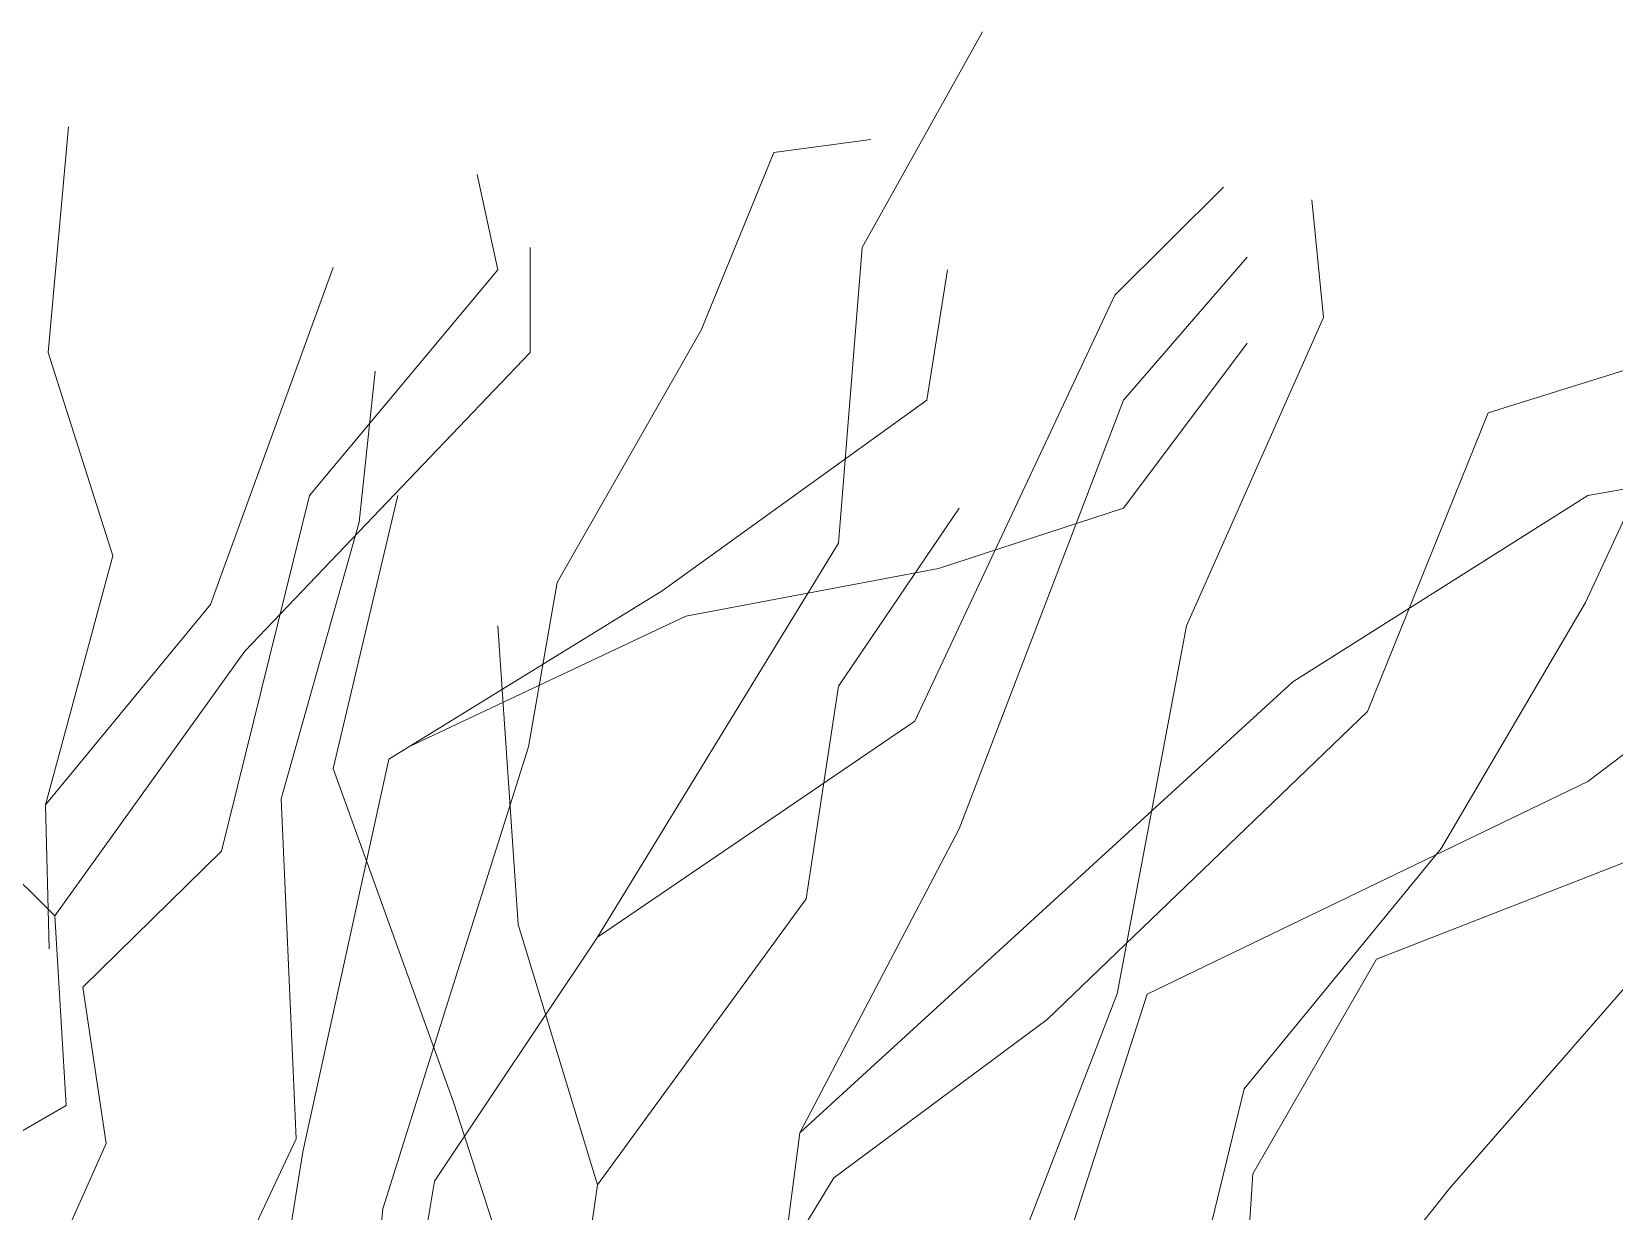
# Model space of a CAD drawing. Header units: millimetres. Extents: x -13512 to 8923, y -6533 to 5096.
# Drawn here: x -696.2 to -522.6, y -5428.7 to -5299.3 of the extents above; entities that cross this region are included whole.
import ezdxf

# ---------------------------------------------------------------- set-up
doc = ezdxf.new("R2010")
doc.units = ezdxf.units.MM
doc.layers.add('Layer1', color=7, linetype='Continuous', lineweight=0)

msp = doc.modelspace()

# ---------------------------------------------------------------- linework, layer by layer
at = {"layer": 'Layer1'}
for p, q in [((-605.09, -5323.02), (-591.88, -5299.33)), ((-605.09, -5323.02), (-591.88, -5299.33)), ((-605.09, -5323.02), (-591.88, -5299.33)), ((-605.09, -5323.02), (-591.88, -5299.33)), ((-605.09, -5323.02), (-591.88, -5299.33)), ((-605.09, -5323.02), (-591.88, -5299.33)), ((-605.09, -5323.02), (-591.88, -5299.33)), ((-605.09, -5323.02), (-591.88, -5299.33)), ((-694.35, -5334.52), (-692.1, -5309.78)), ((-694.35, -5334.52), (-692.1, -5309.78)), ((-694.35, -5334.52), (-692.1, -5309.78)), ((-694.35, -5334.52), (-692.1, -5309.78)), ((-694.35, -5334.52), (-692.1, -5309.78)), ((-694.35, -5334.52), (-692.1, -5309.78)), ((-694.35, -5334.52), (-692.1, -5309.78)), ((-694.35, -5334.52), (-692.1, -5309.78)), ((-614.76, -5312.57), (-604.12, -5311.17)), ((-614.76, -5312.57), (-604.12, -5311.17)), ((-614.76, -5312.57), (-604.12, -5311.17)), ((-614.76, -5312.57), (-604.12, -5311.17)), ((-614.76, -5312.57), (-604.12, -5311.17)), ((-614.76, -5312.57), (-604.12, -5311.17)), ((-614.76, -5312.57), (-604.12, -5311.17)), ((-614.76, -5312.57), (-604.12, -5311.17)), ((-622.72, -5332.08), (-614.76, -5312.57)), ((-622.72, -5332.08), (-614.76, -5312.57)), ((-622.72, -5332.08), (-614.76, -5312.57)), ((-622.72, -5332.08), (-614.76, -5312.57)), ((-622.72, -5332.08), (-614.76, -5312.57)), ((-622.72, -5332.08), (-614.76, -5312.57)), ((-622.72, -5332.08), (-614.76, -5312.57)), ((-622.72, -5332.08), (-614.76, -5312.57)), ((-647.3, -5315.01), (-645.05, -5325.46)), ((-647.3, -5315.01), (-645.05, -5325.46)), ((-647.3, -5315.01), (-645.05, -5325.46)), ((-647.3, -5315.01), (-645.05, -5325.46)), ((-647.3, -5315.01), (-645.05, -5325.46)), ((-647.3, -5315.01), (-645.05, -5325.46)), ((-647.3, -5315.01), (-645.05, -5325.46)), ((-647.3, -5315.01), (-645.05, -5325.46)), ((-565.45, -5316.4), (-577.37, -5328.25)), ((-565.45, -5316.4), (-577.37, -5328.25)), ((-565.45, -5316.4), (-577.37, -5328.25)), ((-565.45, -5316.4), (-577.37, -5328.25)), ((-565.45, -5316.4), (-577.37, -5328.25)), ((-565.45, -5316.4), (-577.37, -5328.25)), ((-565.45, -5316.4), (-577.37, -5328.25)), ((-565.45, -5316.4), (-577.37, -5328.25)), ((-554.49, -5330.69), (-555.78, -5317.79)), ((-554.49, -5330.69), (-555.78, -5317.79)), ((-554.49, -5330.69), (-555.78, -5317.79)), ((-554.49, -5330.69), (-555.78, -5317.79)), ((-554.49, -5330.69), (-555.78, -5317.79)), ((-554.49, -5330.69), (-555.78, -5317.79)), ((-554.49, -5330.69), (-555.78, -5317.79)), ((-554.49, -5330.69), (-555.78, -5317.79)), ((-641.5, -5334.52), (-641.5, -5323.02)), ((-641.5, -5323.02), (-641.5, -5334.52)), ((-641.5, -5334.52), (-641.5, -5323.02)), ((-641.5, -5323.02), (-641.5, -5334.52)), ((-641.5, -5334.52), (-641.5, -5323.02)), ((-641.5, -5323.02), (-641.5, -5334.52)), ((-641.5, -5334.52), (-641.5, -5323.02)), ((-641.5, -5323.02), (-641.5, -5334.52)), ((-641.5, -5334.52), (-641.5, -5323.02)), ((-641.5, -5323.02), (-641.5, -5334.52)), ((-641.5, -5334.52), (-641.5, -5323.02)), ((-641.5, -5323.02), (-641.5, -5334.52)), ((-641.5, -5334.52), (-641.5, -5323.02)), ((-641.5, -5323.02), (-641.5, -5334.52)), ((-641.5, -5334.52), (-641.5, -5323.02)), ((-641.5, -5323.02), (-641.5, -5334.52)), ((-607.67, -5355.43), (-605.09, -5323.02)), ((-607.67, -5355.43), (-605.09, -5323.02)), ((-607.67, -5355.43), (-605.09, -5323.02)), ((-607.67, -5355.43), (-605.09, -5323.02)), ((-607.67, -5355.43), (-605.09, -5323.02)), ((-607.67, -5355.43), (-605.09, -5323.02)), ((-607.67, -5355.43), (-605.09, -5323.02)), ((-607.67, -5355.43), (-605.09, -5323.02)), ((-576.41, -5339.75), (-562.87, -5324.07)), ((-576.41, -5339.75), (-562.87, -5324.07)), ((-576.41, -5339.75), (-562.87, -5324.07)), ((-576.41, -5339.75), (-562.87, -5324.07)), ((-576.41, -5339.75), (-562.87, -5324.07)), ((-576.41, -5339.75), (-562.87, -5324.07)), ((-576.41, -5339.75), (-562.87, -5324.07)), ((-576.41, -5339.75), (-562.87, -5324.07)), ((-676.53, -5362.15), (-663.09, -5325.19)), ((-676.53, -5362.15), (-663.09, -5325.19)), ((-676.53, -5362.15), (-663.09, -5325.19)), ((-676.53, -5362.15), (-663.09, -5325.19)), ((-676.53, -5362.15), (-663.09, -5325.19)), ((-676.53, -5362.15), (-663.09, -5325.19)), ((-676.53, -5362.15), (-663.09, -5325.19)), ((-676.53, -5362.15), (-663.09, -5325.19)), ((-645.05, -5325.46), (-665.67, -5350.2)), ((-645.05, -5325.46), (-665.67, -5350.2)), ((-645.05, -5325.46), (-665.67, -5350.2)), ((-645.05, -5325.46), (-665.67, -5350.2)), ((-645.05, -5325.46), (-665.67, -5350.2)), ((-645.05, -5325.46), (-665.67, -5350.2)), ((-645.05, -5325.46), (-665.67, -5350.2)), ((-645.05, -5325.46), (-665.67, -5350.2)), ((-595.74, -5325.46), (-598, -5339.75)), ((-595.74, -5325.46), (-598, -5339.75)), ((-595.74, -5325.46), (-598, -5339.75)), ((-595.74, -5325.46), (-598, -5339.75)), ((-595.74, -5325.46), (-598, -5339.75)), ((-595.74, -5325.46), (-598, -5339.75)), ((-595.74, -5325.46), (-598, -5339.75)), ((-595.74, -5325.46), (-598, -5339.75)), ((-577.37, -5328.25), (-599.29, -5374.95)), ((-577.37, -5328.25), (-599.29, -5374.95)), ((-577.37, -5328.25), (-599.29, -5374.95)), ((-577.37, -5328.25), (-599.29, -5374.95)), ((-577.37, -5328.25), (-599.29, -5374.95)), ((-577.37, -5328.25), (-599.29, -5374.95)), ((-577.37, -5328.25), (-599.29, -5374.95)), ((-577.37, -5328.25), (-599.29, -5374.95)), ((-569.5, -5364.49), (-554.49, -5330.69)), ((-569.5, -5364.49), (-554.49, -5330.69)), ((-569.5, -5364.49), (-554.49, -5330.69)), ((-569.5, -5364.49), (-554.49, -5330.69)), ((-569.5, -5364.49), (-554.49, -5330.69)), ((-569.5, -5364.49), (-554.49, -5330.69)), ((-569.5, -5364.49), (-554.49, -5330.69)), ((-569.5, -5364.49), (-554.49, -5330.69)), ((-525.77, -5361.96), (-511.31, -5330.69)), ((-525.77, -5361.96), (-511.31, -5330.69)), ((-525.77, -5361.96), (-511.31, -5330.69)), ((-525.77, -5361.96), (-511.31, -5330.69)), ((-525.77, -5361.96), (-511.31, -5330.69)), ((-525.77, -5361.96), (-511.31, -5330.69)), ((-525.77, -5361.96), (-511.31, -5330.69)), ((-525.77, -5361.96), (-511.31, -5330.69)), ((-638.54, -5359.76), (-622.72, -5332.08)), ((-638.54, -5359.76), (-622.72, -5332.08)), ((-638.54, -5359.76), (-622.72, -5332.08)), ((-638.54, -5359.76), (-622.72, -5332.08)), ((-638.54, -5359.76), (-622.72, -5332.08)), ((-638.54, -5359.76), (-622.72, -5332.08)), ((-638.54, -5359.76), (-622.72, -5332.08)), ((-638.54, -5359.76), (-622.72, -5332.08)), ((-687.26, -5356.83), (-694.35, -5334.52)), ((-687.26, -5356.83), (-694.35, -5334.52)), ((-687.26, -5356.83), (-694.35, -5334.52)), ((-687.26, -5356.83), (-694.35, -5334.52)), ((-687.26, -5356.83), (-694.35, -5334.52)), ((-687.26, -5356.83), (-694.35, -5334.52)), ((-687.26, -5356.83), (-694.35, -5334.52)), ((-687.26, -5356.83), (-694.35, -5334.52)), ((-672.76, -5367.28), (-641.5, -5334.52)), ((-672.76, -5367.28), (-641.5, -5334.52)), ((-672.76, -5367.28), (-641.5, -5334.52)), ((-672.76, -5367.28), (-641.5, -5334.52)), ((-672.76, -5367.28), (-641.5, -5334.52)), ((-672.76, -5367.28), (-641.5, -5334.52)), ((-672.76, -5367.28), (-641.5, -5334.52)), ((-672.76, -5367.28), (-641.5, -5334.52)), ((-562.87, -5333.48), (-576.41, -5351.6)), ((-562.87, -5333.48), (-576.41, -5351.6)), ((-562.87, -5333.48), (-576.41, -5351.6)), ((-562.87, -5333.48), (-576.41, -5351.6)), ((-562.87, -5333.48), (-576.41, -5351.6)), ((-562.87, -5333.48), (-576.41, -5351.6)), ((-562.87, -5333.48), (-576.41, -5351.6)), ((-562.87, -5333.48), (-576.41, -5351.6)), ((-660.24, -5353.12), (-658.5, -5336.57)), ((-660.24, -5353.12), (-658.5, -5336.57)), ((-660.24, -5353.12), (-658.5, -5336.57)), ((-660.24, -5353.12), (-658.5, -5336.57)), ((-660.24, -5353.12), (-658.5, -5336.57)), ((-660.24, -5353.12), (-658.5, -5336.57)), ((-660.24, -5353.12), (-658.5, -5336.57)), ((-660.24, -5353.12), (-658.5, -5336.57)), ((-519.69, -5335.92), (-536.45, -5341.14)), ((-519.69, -5335.92), (-536.45, -5341.14)), ((-519.69, -5335.92), (-536.45, -5341.14)), ((-519.69, -5335.92), (-536.45, -5341.14)), ((-519.69, -5335.92), (-536.45, -5341.14)), ((-519.69, -5335.92), (-536.45, -5341.14)), ((-519.69, -5335.92), (-536.45, -5341.14)), ((-519.69, -5335.92), (-536.45, -5341.14)), ((-598, -5339.75), (-627, -5360.66)), ((-598, -5339.75), (-627, -5360.66)), ((-598, -5339.75), (-627, -5360.66)), ((-598, -5339.75), (-627, -5360.66)), ((-598, -5339.75), (-627, -5360.66)), ((-598, -5339.75), (-627, -5360.66)), ((-598, -5339.75), (-627, -5360.66)), ((-598, -5339.75), (-627, -5360.66)), ((-594.45, -5386.79), (-576.41, -5339.75)), ((-594.45, -5386.79), (-576.41, -5339.75)), ((-594.45, -5386.79), (-576.41, -5339.75)), ((-594.45, -5386.79), (-576.41, -5339.75)), ((-594.45, -5386.79), (-576.41, -5339.75)), ((-594.45, -5386.79), (-576.41, -5339.75)), ((-594.45, -5386.79), (-576.41, -5339.75)), ((-594.45, -5386.79), (-576.41, -5339.75)), ((-536.45, -5341.14), (-549.66, -5373.9)), ((-536.45, -5341.14), (-549.66, -5373.9)), ((-536.45, -5341.14), (-549.66, -5373.9)), ((-536.45, -5341.14), (-549.66, -5373.9)), ((-536.45, -5341.14), (-549.66, -5373.9)), ((-536.45, -5341.14), (-549.66, -5373.9)), ((-536.45, -5341.14), (-549.66, -5373.9)), ((-536.45, -5341.14), (-549.66, -5373.9)), ((-525.49, -5350.2), (-503.9, -5346.37)), ((-525.49, -5350.2), (-503.9, -5346.37)), ((-525.49, -5350.2), (-503.9, -5346.37)), ((-525.49, -5350.2), (-503.9, -5346.37)), ((-525.49, -5350.2), (-503.9, -5346.37)), ((-525.49, -5350.2), (-503.9, -5346.37)), ((-525.49, -5350.2), (-503.9, -5346.37)), ((-525.49, -5350.2), (-503.9, -5346.37)), ((-665.67, -5350.2), (-675.34, -5389.23)), ((-665.67, -5350.2), (-675.34, -5389.23)), ((-665.67, -5350.2), (-675.34, -5389.23)), ((-665.67, -5350.2), (-675.34, -5389.23)), ((-665.67, -5350.2), (-675.34, -5389.23)), ((-665.67, -5350.2), (-675.34, -5389.23)), ((-665.67, -5350.2), (-675.34, -5389.23)), ((-665.67, -5350.2), (-675.34, -5389.23)), ((-663.09, -5380.17), (-656, -5350.2)), ((-663.09, -5380.17), (-656, -5350.2)), ((-663.09, -5380.17), (-656, -5350.2)), ((-663.09, -5380.17), (-656, -5350.2)), ((-663.09, -5380.17), (-656, -5350.2)), ((-663.09, -5380.17), (-656, -5350.2)), ((-663.09, -5380.17), (-656, -5350.2)), ((-663.09, -5380.17), (-656, -5350.2)), ((-557.86, -5370.66), (-525.49, -5350.2)), ((-557.86, -5370.66), (-525.49, -5350.2)), ((-557.86, -5370.66), (-525.49, -5350.2)), ((-557.86, -5370.66), (-525.49, -5350.2)), ((-557.86, -5370.66), (-525.49, -5350.2)), ((-557.86, -5370.66), (-525.49, -5350.2)), ((-557.86, -5370.66), (-525.49, -5350.2)), ((-557.86, -5370.66), (-525.49, -5350.2)), ((-607.67, -5371.11), (-594.45, -5351.6)), ((-607.67, -5371.11), (-594.45, -5351.6)), ((-607.67, -5371.11), (-594.45, -5351.6)), ((-607.67, -5371.11), (-594.45, -5351.6)), ((-607.67, -5371.11), (-594.45, -5351.6)), ((-607.67, -5371.11), (-594.45, -5351.6)), ((-607.67, -5371.11), (-594.45, -5351.6)), ((-607.67, -5371.11), (-594.45, -5351.6)), ((-576.41, -5351.6), (-596.71, -5358.22)), ((-576.41, -5351.6), (-596.71, -5358.22)), ((-576.41, -5351.6), (-596.71, -5358.22)), ((-576.41, -5351.6), (-596.71, -5358.22)), ((-576.41, -5351.6), (-596.71, -5358.22)), ((-576.41, -5351.6), (-596.71, -5358.22)), ((-576.41, -5351.6), (-596.71, -5358.22)), ((-576.41, -5351.6), (-596.71, -5358.22)), ((-668.81, -5383.49), (-660.24, -5353.12)), ((-668.81, -5383.49), (-660.24, -5353.12)), ((-668.81, -5383.49), (-660.24, -5353.12)), ((-668.81, -5383.49), (-660.24, -5353.12)), ((-668.81, -5383.49), (-660.24, -5353.12)), ((-668.81, -5383.49), (-660.24, -5353.12)), ((-668.81, -5383.49), (-660.24, -5353.12)), ((-668.81, -5383.49), (-660.24, -5353.12)), ((-634.09, -5398.64), (-607.67, -5355.43)), ((-634.09, -5398.64), (-607.67, -5355.43)), ((-634.09, -5398.64), (-607.67, -5355.43)), ((-634.09, -5398.64), (-607.67, -5355.43)), ((-634.09, -5398.64), (-607.67, -5355.43)), ((-634.09, -5398.64), (-607.67, -5355.43)), ((-634.09, -5398.64), (-607.67, -5355.43)), ((-634.09, -5398.64), (-607.67, -5355.43)), ((-694.64, -5384.14), (-687.26, -5356.83)), ((-694.64, -5384.14), (-687.26, -5356.83)), ((-694.64, -5384.14), (-687.26, -5356.83)), ((-694.64, -5384.14), (-687.26, -5356.83)), ((-694.64, -5384.14), (-687.26, -5356.83)), ((-694.64, -5384.14), (-687.26, -5356.83)), ((-694.64, -5384.14), (-687.26, -5356.83)), ((-694.64, -5384.14), (-687.26, -5356.83)), ((-596.71, -5358.22), (-624.42, -5363.45)), ((-596.71, -5358.22), (-624.42, -5363.45)), ((-596.71, -5358.22), (-624.42, -5363.45)), ((-596.71, -5358.22), (-624.42, -5363.45)), ((-596.71, -5358.22), (-624.42, -5363.45)), ((-596.71, -5358.22), (-624.42, -5363.45)), ((-596.71, -5358.22), (-624.42, -5363.45)), ((-596.71, -5358.22), (-624.42, -5363.45)), ((-627, -5360.66), (-656.97, -5379.13)), ((-627, -5360.66), (-656.97, -5379.13)), ((-627, -5360.66), (-656.97, -5379.13)), ((-627, -5360.66), (-656.97, -5379.13)), ((-627, -5360.66), (-656.97, -5379.13)), ((-627, -5360.66), (-656.97, -5379.13)), ((-627, -5360.66), (-656.97, -5379.13)), ((-627, -5360.66), (-656.97, -5379.13)), ((-641.67, -5377.78), (-638.54, -5359.76)), ((-641.67, -5377.78), (-638.54, -5359.76)), ((-641.67, -5377.78), (-638.54, -5359.76)), ((-641.67, -5377.78), (-638.54, -5359.76)), ((-641.67, -5377.78), (-638.54, -5359.76)), ((-641.67, -5377.78), (-638.54, -5359.76)), ((-641.67, -5377.78), (-638.54, -5359.76)), ((-641.67, -5377.78), (-638.54, -5359.76)), ((-694.64, -5384.14), (-676.53, -5362.15)), ((-694.64, -5384.14), (-676.53, -5362.15)), ((-694.64, -5384.14), (-676.53, -5362.15)), ((-694.64, -5384.14), (-676.53, -5362.15)), ((-694.64, -5384.14), (-676.53, -5362.15)), ((-694.64, -5384.14), (-676.53, -5362.15)), ((-694.64, -5384.14), (-676.53, -5362.15)), ((-694.64, -5384.14), (-676.53, -5362.15)), ((-541.6, -5388.92), (-525.77, -5361.96)), ((-541.6, -5388.92), (-525.77, -5361.96)), ((-541.6, -5388.92), (-525.77, -5361.96)), ((-541.6, -5388.92), (-525.77, -5361.96)), ((-541.6, -5388.92), (-525.77, -5361.96)), ((-541.6, -5388.92), (-525.77, -5361.96)), ((-541.6, -5388.92), (-525.77, -5361.96)), ((-541.6, -5388.92), (-525.77, -5361.96)), ((-624.42, -5363.45), (-654.72, -5377.73)), ((-624.42, -5363.45), (-654.72, -5377.73)), ((-624.42, -5363.45), (-654.72, -5377.73)), ((-624.42, -5363.45), (-654.72, -5377.73)), ((-624.42, -5363.45), (-654.72, -5377.73)), ((-624.42, -5363.45), (-654.72, -5377.73)), ((-624.42, -5363.45), (-654.72, -5377.73)), ((-624.42, -5363.45), (-654.72, -5377.73)), ((-642.79, -5397.25), (-645.05, -5364.49)), ((-642.79, -5397.25), (-645.05, -5364.49)), ((-642.79, -5397.25), (-645.05, -5364.49)), ((-642.79, -5397.25), (-645.05, -5364.49)), ((-642.79, -5397.25), (-645.05, -5364.49)), ((-642.79, -5397.25), (-645.05, -5364.49)), ((-642.79, -5397.25), (-645.05, -5364.49)), ((-642.79, -5397.25), (-645.05, -5364.49)), ((-577.1, -5404.88), (-569.5, -5364.49)), ((-577.1, -5404.88), (-569.5, -5364.49)), ((-577.1, -5404.88), (-569.5, -5364.49)), ((-577.1, -5404.88), (-569.5, -5364.49)), ((-577.1, -5404.88), (-569.5, -5364.49)), ((-577.1, -5404.88), (-569.5, -5364.49)), ((-577.1, -5404.88), (-569.5, -5364.49)), ((-577.1, -5404.88), (-569.5, -5364.49)), ((-501.64, -5363.45), (-525.49, -5381.57)), ((-501.64, -5363.45), (-525.49, -5381.57)), ((-501.64, -5363.45), (-525.49, -5381.57)), ((-501.64, -5363.45), (-525.49, -5381.57)), ((-501.64, -5363.45), (-525.49, -5381.57)), ((-501.64, -5363.45), (-525.49, -5381.57)), ((-501.64, -5363.45), (-525.49, -5381.57)), ((-501.64, -5363.45), (-525.49, -5381.57)), ((-693.62, -5396.32), (-672.76, -5367.28)), ((-693.62, -5396.32), (-672.76, -5367.28)), ((-693.62, -5396.32), (-672.76, -5367.28)), ((-693.62, -5396.32), (-672.76, -5367.28)), ((-693.62, -5396.32), (-672.76, -5367.28)), ((-693.62, -5396.32), (-672.76, -5367.28)), ((-693.62, -5396.32), (-672.76, -5367.28)), ((-693.62, -5396.32), (-672.76, -5367.28)), ((-611.9, -5420.11), (-557.86, -5370.66)), ((-611.9, -5420.11), (-557.86, -5370.66)), ((-611.9, -5420.11), (-557.86, -5370.66)), ((-611.9, -5420.11), (-557.86, -5370.66)), ((-611.9, -5420.11), (-557.86, -5370.66)), ((-611.9, -5420.11), (-557.86, -5370.66)), ((-611.9, -5420.11), (-557.86, -5370.66)), ((-611.9, -5420.11), (-557.86, -5370.66)), ((-611.21, -5394.46), (-607.67, -5371.11)), ((-611.21, -5394.46), (-607.67, -5371.11)), ((-611.21, -5394.46), (-607.67, -5371.11)), ((-611.21, -5394.46), (-607.67, -5371.11)), ((-611.21, -5394.46), (-607.67, -5371.11)), ((-611.21, -5394.46), (-607.67, -5371.11)), ((-611.21, -5394.46), (-607.67, -5371.11)), ((-611.21, -5394.46), (-607.67, -5371.11)), ((-599.29, -5374.95), (-634.09, -5398.64)), ((-599.29, -5374.95), (-634.09, -5398.64)), ((-599.29, -5374.95), (-634.09, -5398.64)), ((-599.29, -5374.95), (-634.09, -5398.64)), ((-599.29, -5374.95), (-634.09, -5398.64)), ((-599.29, -5374.95), (-634.09, -5398.64)), ((-599.29, -5374.95), (-634.09, -5398.64)), ((-599.29, -5374.95), (-634.09, -5398.64)), ((-549.66, -5373.9), (-584.79, -5407.7)), ((-549.66, -5373.9), (-584.79, -5407.7)), ((-549.66, -5373.9), (-584.79, -5407.7)), ((-549.66, -5373.9), (-584.79, -5407.7)), ((-549.66, -5373.9), (-584.79, -5407.7)), ((-549.66, -5373.9), (-584.79, -5407.7)), ((-549.66, -5373.9), (-584.79, -5407.7)), ((-549.66, -5373.9), (-584.79, -5407.7)), ((-649.66, -5403.11), (-641.67, -5377.78)), ((-649.66, -5403.11), (-641.67, -5377.78)), ((-649.66, -5403.11), (-641.67, -5377.78)), ((-649.66, -5403.11), (-641.67, -5377.78)), ((-649.66, -5403.11), (-641.67, -5377.78)), ((-649.66, -5403.11), (-641.67, -5377.78)), ((-649.66, -5403.11), (-641.67, -5377.78)), ((-649.66, -5403.11), (-641.67, -5377.78)), ((-693.62, -5396.32), (-711.29, -5378.81)), ((-693.62, -5396.32), (-711.29, -5378.81)), ((-693.62, -5396.32), (-711.29, -5378.81)), ((-693.62, -5396.32), (-711.29, -5378.81)), ((-693.62, -5396.32), (-711.29, -5378.81)), ((-693.62, -5396.32), (-711.29, -5378.81)), ((-693.62, -5396.32), (-711.29, -5378.81)), ((-693.62, -5396.32), (-711.29, -5378.81)), ((-656.97, -5379.13), (-666.41, -5422.2)), ((-656.97, -5379.13), (-666.41, -5422.2)), ((-656.97, -5379.13), (-666.41, -5422.2)), ((-656.97, -5379.13), (-666.41, -5422.2)), ((-656.97, -5379.13), (-666.41, -5422.2)), ((-656.97, -5379.13), (-666.41, -5422.2)), ((-656.97, -5379.13), (-666.41, -5422.2)), ((-656.97, -5379.13), (-666.41, -5422.2)), ((-649.88, -5416.76), (-663.09, -5380.17)), ((-649.88, -5416.76), (-663.09, -5380.17)), ((-649.88, -5416.76), (-663.09, -5380.17)), ((-649.88, -5416.76), (-663.09, -5380.17)), ((-649.88, -5416.76), (-663.09, -5380.17)), ((-649.88, -5416.76), (-663.09, -5380.17)), ((-649.88, -5416.76), (-663.09, -5380.17)), ((-649.88, -5416.76), (-663.09, -5380.17)), ((-525.49, -5381.57), (-573.83, -5404.92)), ((-525.49, -5381.57), (-573.83, -5404.92)), ((-525.49, -5381.57), (-573.83, -5404.92)), ((-525.49, -5381.57), (-573.83, -5404.92)), ((-525.49, -5381.57), (-573.83, -5404.92)), ((-525.49, -5381.57), (-573.83, -5404.92)), ((-525.49, -5381.57), (-573.83, -5404.92)), ((-525.49, -5381.57), (-573.83, -5404.92)), ((-667.16, -5420.78), (-668.81, -5383.49)), ((-667.16, -5420.78), (-668.81, -5383.49)), ((-667.16, -5420.78), (-668.81, -5383.49)), ((-667.16, -5420.78), (-668.81, -5383.49)), ((-667.16, -5420.78), (-668.81, -5383.49)), ((-667.16, -5420.78), (-668.81, -5383.49)), ((-667.16, -5420.78), (-668.81, -5383.49)), ((-667.16, -5420.78), (-668.81, -5383.49)), ((-694.25, -5399.92), (-694.64, -5384.14)), ((-694.25, -5399.92), (-694.64, -5384.14)), ((-694.25, -5399.92), (-694.64, -5384.14)), ((-694.25, -5399.92), (-694.64, -5384.14)), ((-694.25, -5399.92), (-694.64, -5384.14)), ((-694.25, -5399.92), (-694.64, -5384.14)), ((-694.25, -5399.92), (-694.64, -5384.14)), ((-694.25, -5399.92), (-694.64, -5384.14)), ((-611.9, -5420.11), (-594.45, -5386.79)), ((-611.9, -5420.11), (-594.45, -5386.79)), ((-611.9, -5420.11), (-594.45, -5386.79)), ((-611.9, -5420.11), (-594.45, -5386.79)), ((-611.9, -5420.11), (-594.45, -5386.79)), ((-611.9, -5420.11), (-594.45, -5386.79)), ((-611.9, -5420.11), (-594.45, -5386.79)), ((-611.9, -5420.11), (-594.45, -5386.79)), ((-675.34, -5389.23), (-690.55, -5404.14)), ((-675.34, -5389.23), (-690.55, -5404.14)), ((-675.34, -5389.23), (-690.55, -5404.14)), ((-675.34, -5389.23), (-690.55, -5404.14)), ((-675.34, -5389.23), (-690.55, -5404.14)), ((-675.34, -5389.23), (-690.55, -5404.14)), ((-675.34, -5389.23), (-690.55, -5404.14)), ((-675.34, -5389.23), (-690.55, -5404.14)), ((-563.2, -5415.31), (-541.6, -5388.92)), ((-563.2, -5415.31), (-541.6, -5388.92)), ((-563.2, -5415.31), (-541.6, -5388.92)), ((-563.2, -5415.31), (-541.6, -5388.92)), ((-563.2, -5415.31), (-541.6, -5388.92)), ((-563.2, -5415.31), (-541.6, -5388.92)), ((-563.2, -5415.31), (-541.6, -5388.92)), ((-563.2, -5415.31), (-541.6, -5388.92)), ((-518.4, -5389.23), (-548.69, -5401.08)), ((-518.4, -5389.23), (-548.69, -5401.08)), ((-518.4, -5389.23), (-548.69, -5401.08)), ((-518.4, -5389.23), (-548.69, -5401.08)), ((-518.4, -5389.23), (-548.69, -5401.08)), ((-518.4, -5389.23), (-548.69, -5401.08)), ((-518.4, -5389.23), (-548.69, -5401.08)), ((-518.4, -5389.23), (-548.69, -5401.08)), ((-634.09, -5425.83), (-611.21, -5394.46)), ((-634.09, -5425.83), (-611.21, -5394.46)), ((-634.09, -5425.83), (-611.21, -5394.46)), ((-634.09, -5425.83), (-611.21, -5394.46)), ((-634.09, -5425.83), (-611.21, -5394.46)), ((-634.09, -5425.83), (-611.21, -5394.46)), ((-634.09, -5425.83), (-611.21, -5394.46)), ((-634.09, -5425.83), (-611.21, -5394.46)), ((-692.38, -5417.11), (-693.62, -5396.32)), ((-692.38, -5417.11), (-693.62, -5396.32)), ((-692.38, -5417.11), (-693.62, -5396.32)), ((-692.38, -5417.11), (-693.62, -5396.32)), ((-692.38, -5417.11), (-693.62, -5396.32)), ((-692.38, -5417.11), (-693.62, -5396.32)), ((-692.38, -5417.11), (-693.62, -5396.32)), ((-692.38, -5417.11), (-693.62, -5396.32)), ((-634.09, -5425.83), (-642.79, -5397.25)), ((-634.09, -5425.83), (-642.79, -5397.25)), ((-634.09, -5425.83), (-642.79, -5397.25)), ((-634.09, -5425.83), (-642.79, -5397.25)), ((-634.09, -5425.83), (-642.79, -5397.25)), ((-634.09, -5425.83), (-642.79, -5397.25)), ((-634.09, -5425.83), (-642.79, -5397.25)), ((-634.09, -5425.83), (-642.79, -5397.25)), ((-634.09, -5398.64), (-651.97, -5425.43)), ((-634.09, -5398.64), (-651.97, -5425.43)), ((-634.09, -5398.64), (-651.97, -5425.43)), ((-634.09, -5398.64), (-651.97, -5425.43)), ((-634.09, -5398.64), (-651.97, -5425.43)), ((-634.09, -5398.64), (-651.97, -5425.43)), ((-634.09, -5398.64), (-651.97, -5425.43)), ((-634.09, -5398.64), (-651.97, -5425.43)), ((-540.67, -5426.23), (-517.64, -5399.81)), ((-540.67, -5426.23), (-517.64, -5399.81)), ((-540.67, -5426.23), (-517.64, -5399.81)), ((-540.67, -5426.23), (-517.64, -5399.81)), ((-540.67, -5426.23), (-517.64, -5399.81)), ((-540.67, -5426.23), (-517.64, -5399.81)), ((-540.67, -5426.23), (-517.64, -5399.81)), ((-540.67, -5426.23), (-517.64, -5399.81)), ((-548.69, -5401.08), (-562.25, -5424.61)), ((-548.69, -5401.08), (-562.25, -5424.61)), ((-548.69, -5401.08), (-562.25, -5424.61)), ((-548.69, -5401.08), (-562.25, -5424.61)), ((-548.69, -5401.08), (-562.25, -5424.61)), ((-548.69, -5401.08), (-562.25, -5424.61)), ((-548.69, -5401.08), (-562.25, -5424.61)), ((-548.69, -5401.08), (-562.25, -5424.61)), ((-690.55, -5404.14), (-687.97, -5421.3)), ((-690.55, -5404.14), (-687.97, -5421.3)), ((-690.55, -5404.14), (-687.97, -5421.3)), ((-690.55, -5404.14), (-687.97, -5421.3)), ((-690.55, -5404.14), (-687.97, -5421.3)), ((-690.55, -5404.14), (-687.97, -5421.3)), ((-690.55, -5404.14), (-687.97, -5421.3)), ((-690.55, -5404.14), (-687.97, -5421.3)), ((-657.64, -5428.44), (-649.66, -5403.11)), ((-657.64, -5428.44), (-649.66, -5403.11)), ((-657.64, -5428.44), (-649.66, -5403.11)), ((-657.64, -5428.44), (-649.66, -5403.11)), ((-657.64, -5428.44), (-649.66, -5403.11)), ((-657.64, -5428.44), (-649.66, -5403.11)), ((-657.64, -5428.44), (-649.66, -5403.11)), ((-657.64, -5428.44), (-649.66, -5403.11)), ((-587.22, -5430.98), (-577.1, -5404.88)), ((-587.22, -5430.98), (-577.1, -5404.88)), ((-587.22, -5430.98), (-577.1, -5404.88)), ((-587.22, -5430.98), (-577.1, -5404.88)), ((-587.22, -5430.98), (-577.1, -5404.88)), ((-587.22, -5430.98), (-577.1, -5404.88)), ((-587.22, -5430.98), (-577.1, -5404.88)), ((-587.22, -5430.98), (-577.1, -5404.88)), ((-573.83, -5404.92), (-582.19, -5430.86)), ((-573.83, -5404.92), (-582.19, -5430.86)), ((-573.83, -5404.92), (-582.19, -5430.86)), ((-573.83, -5404.92), (-582.19, -5430.86)), ((-573.83, -5404.92), (-582.19, -5430.86)), ((-573.83, -5404.92), (-582.19, -5430.86)), ((-573.83, -5404.92), (-582.19, -5430.86)), ((-573.83, -5404.92), (-582.19, -5430.86)), ((-584.79, -5407.7), (-608.18, -5425.05)), ((-584.79, -5407.7), (-608.18, -5425.05)), ((-584.79, -5407.7), (-608.18, -5425.05)), ((-584.79, -5407.7), (-608.18, -5425.05)), ((-584.79, -5407.7), (-608.18, -5425.05)), ((-584.79, -5407.7), (-608.18, -5425.05)), ((-584.79, -5407.7), (-608.18, -5425.05)), ((-584.79, -5407.7), (-608.18, -5425.05)), ((-569.71, -5442.03), (-563.2, -5415.31)), ((-569.71, -5442.03), (-563.2, -5415.31)), ((-569.71, -5442.03), (-563.2, -5415.31)), ((-569.71, -5442.03), (-563.2, -5415.31)), ((-569.71, -5442.03), (-563.2, -5415.31)), ((-569.71, -5442.03), (-563.2, -5415.31)), ((-569.71, -5442.03), (-563.2, -5415.31)), ((-569.71, -5442.03), (-563.2, -5415.31)), ((-700.17, -5421.61), (-692.38, -5417.11)), ((-700.17, -5421.61), (-692.38, -5417.11)), ((-700.17, -5421.61), (-692.38, -5417.11)), ((-700.17, -5421.61), (-692.38, -5417.11)), ((-700.17, -5421.61), (-692.38, -5417.11)), ((-700.17, -5421.61), (-692.38, -5417.11)), ((-700.17, -5421.61), (-692.38, -5417.11)), ((-700.17, -5421.61), (-692.38, -5417.11)), ((-640.21, -5446.73), (-649.88, -5416.76)), ((-640.21, -5446.73), (-649.88, -5416.76)), ((-640.21, -5446.73), (-649.88, -5416.76)), ((-640.21, -5446.73), (-649.88, -5416.76)), ((-640.21, -5446.73), (-649.88, -5416.76)), ((-640.21, -5446.73), (-649.88, -5416.76)), ((-640.21, -5446.73), (-649.88, -5416.76)), ((-640.21, -5446.73), (-649.88, -5416.76)), ((-613.71, -5433.8), (-611.9, -5420.11)), ((-613.71, -5433.8), (-611.9, -5420.11)), ((-613.71, -5433.8), (-611.9, -5420.11)), ((-613.71, -5433.8), (-611.9, -5420.11)), ((-613.71, -5433.8), (-611.9, -5420.11)), ((-613.71, -5433.8), (-611.9, -5420.11)), ((-613.71, -5433.8), (-611.9, -5420.11)), ((-613.71, -5433.8), (-611.9, -5420.11)), ((-687.97, -5421.3), (-702.93, -5454.7)), ((-687.97, -5421.3), (-702.93, -5454.7)), ((-687.97, -5421.3), (-702.93, -5454.7)), ((-687.97, -5421.3), (-702.93, -5454.7)), ((-687.97, -5421.3), (-702.93, -5454.7)), ((-687.97, -5421.3), (-702.93, -5454.7)), ((-687.97, -5421.3), (-702.93, -5454.7)), ((-687.97, -5421.3), (-702.93, -5454.7)), ((-680.11, -5448.39), (-667.16, -5420.78)), ((-680.11, -5448.39), (-667.16, -5420.78)), ((-680.11, -5448.39), (-667.16, -5420.78)), ((-680.11, -5448.39), (-667.16, -5420.78)), ((-680.11, -5448.39), (-667.16, -5420.78)), ((-680.11, -5448.39), (-667.16, -5420.78)), ((-680.11, -5448.39), (-667.16, -5420.78)), ((-680.11, -5448.39), (-667.16, -5420.78)), ((-666.41, -5422.2), (-670.14, -5445.27)), ((-666.41, -5422.2), (-670.14, -5445.27)), ((-666.41, -5422.2), (-670.14, -5445.27)), ((-666.41, -5422.2), (-670.14, -5445.27)), ((-666.41, -5422.2), (-670.14, -5445.27)), ((-666.41, -5422.2), (-670.14, -5445.27)), ((-666.41, -5422.2), (-670.14, -5445.27)), ((-666.41, -5422.2), (-670.14, -5445.27)), ((-608.18, -5425.05), (-621.98, -5447.65)), ((-608.18, -5425.05), (-621.98, -5447.65)), ((-608.18, -5425.05), (-621.98, -5447.65)), ((-608.18, -5425.05), (-621.98, -5447.65)), ((-608.18, -5425.05), (-621.98, -5447.65)), ((-608.18, -5425.05), (-621.98, -5447.65)), ((-608.18, -5425.05), (-621.98, -5447.65)), ((-608.18, -5425.05), (-621.98, -5447.65)), ((-562.25, -5424.61), (-563.29, -5440.44)), ((-562.25, -5424.61), (-563.29, -5440.44)), ((-562.25, -5424.61), (-563.29, -5440.44)), ((-562.25, -5424.61), (-563.29, -5440.44)), ((-562.25, -5424.61), (-563.29, -5440.44)), ((-562.25, -5424.61), (-563.29, -5440.44)), ((-562.25, -5424.61), (-563.29, -5440.44)), ((-562.25, -5424.61), (-563.29, -5440.44)), ((-651.97, -5425.43), (-657.6, -5458.59)), ((-651.97, -5425.43), (-657.6, -5458.59)), ((-651.97, -5425.43), (-657.6, -5458.59)), ((-651.97, -5425.43), (-657.6, -5458.59)), ((-651.97, -5425.43), (-657.6, -5458.59)), ((-651.97, -5425.43), (-657.6, -5458.59)), ((-651.97, -5425.43), (-657.6, -5458.59)), ((-651.97, -5425.43), (-657.6, -5458.59)), ((-641.5, -5476.7), (-634.09, -5425.83)), ((-641.5, -5476.7), (-634.09, -5425.83)), ((-641.5, -5476.7), (-634.09, -5425.83)), ((-641.5, -5476.7), (-634.09, -5425.83)), ((-641.5, -5476.7), (-634.09, -5425.83)), ((-641.5, -5476.7), (-634.09, -5425.83)), ((-641.5, -5476.7), (-634.09, -5425.83)), ((-641.5, -5476.7), (-634.09, -5425.83)), ((-558.77, -5448.94), (-540.67, -5426.23)), ((-558.77, -5448.94), (-540.67, -5426.23)), ((-558.77, -5448.94), (-540.67, -5426.23)), ((-558.77, -5448.94), (-540.67, -5426.23)), ((-558.77, -5448.94), (-540.67, -5426.23)), ((-558.77, -5448.94), (-540.67, -5426.23)), ((-558.77, -5448.94), (-540.67, -5426.23)), ((-558.77, -5448.94), (-540.67, -5426.23)), ((-659.36, -5445.71), (-657.64, -5428.44)), ((-659.36, -5445.71), (-657.64, -5428.44)), ((-659.36, -5445.71), (-657.64, -5428.44)), ((-659.36, -5445.71), (-657.64, -5428.44)), ((-659.36, -5445.71), (-657.64, -5428.44)), ((-659.36, -5445.71), (-657.64, -5428.44)), ((-659.36, -5445.71), (-657.64, -5428.44)), ((-659.36, -5445.71), (-657.64, -5428.44))]:
    msp.add_line(p, q, dxfattribs=at)

doc.saveas('drawing.dxf')
